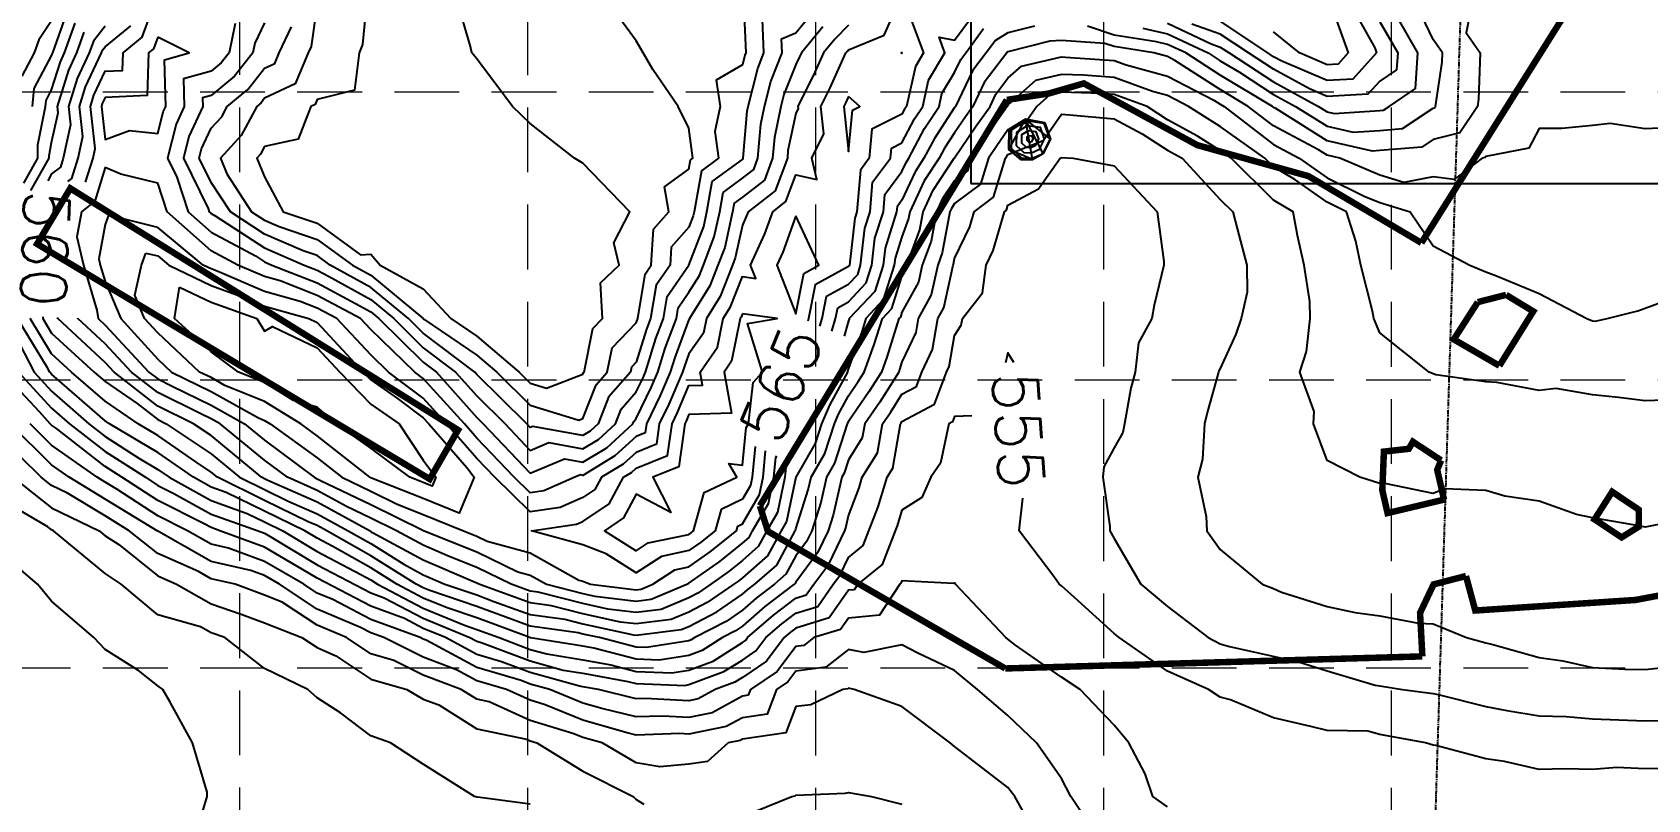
# Model space of a CAD drawing. Header units: inches. Extents: x 8135 to 11700, y -938 to 4760.
# Drawn here: x 9587 to 10085.7, y 2137.4 to 2374.3 of the extents above; entities that cross this region are included whole.
import ezdxf
from ezdxf.enums import TextEntityAlignment as Align

# ---------------------------------------------------------------- set-up
doc = ezdxf.new("R2010")
doc.units = ezdxf.units.IN
doc.header["$MEASUREMENT"] = 0
for name, pattern in [('DASHED', [0.75, 0.5, -0.25]), ('HIDDEN', [0.375, 0.25, -0.125]), ('PHANTOM', [2.5, 1.25, -0.25, 0.25, -0.25, 0.25, -0.25])]:
    doc.linetypes.add(name, pattern=pattern)
for name, color, linetype in [('CONT-1', 55, 'Continuous'), ('CONT-5', 115, 'Continuous'), ('EC', 35, 'DASHED'), ('GRID', 254, 'HIDDEN'), ('PH1-BNDY', 1, 'PHANTOM'), ('PH2-BNDY', 1, 'PHANTOM'), ('SRF-VIEW', 8, 'Continuous'), ('TIN', 6, 'Continuous'), ('VOLUME_LBLS', 7, 'Continuous'), ('XBLDG', 5, 'Continuous'), ('XCONC', 8, 'Continuous')]:
    doc.layers.add(name, color=color, linetype=linetype)
doc.styles.add('Style-simple', font='simple.shx')

msp = doc.modelspace()

# ---------------------------------------------------------------- linework, layer by layer
at = {"layer": 'CONT-1', "flags": 128}
for points, elevation in [([(9893.71, 2346.92), (9889.19, 2344.1), (9889.12, 2338.5), (9892.36, 2335.58), (9895.67, 2335.4), (9898.98, 2336.91), (9901.16, 2341.3), (9899.39, 2346.18), (9893.71, 2346.92)], 558), ([(9894.05, 2345.39), (9890.79, 2343.36), (9890.74, 2339.32), (9893.08, 2337.2), (9895.47, 2337.08), (9897.86, 2338.17), (9899.43, 2341.34), (9898.16, 2344.86), (9894.05, 2345.39)], 559), ([(9894.74, 2342.34), (9893.99, 2341.88), (9893.98, 2340.95), (9894.51, 2340.46), (9895.07, 2340.43), (9895.61, 2340.68), (9895.98, 2341.41), (9895.68, 2342.22), (9894.74, 2342.34)], 561)]:
    msp.add_lwpolyline(points, dxfattribs=dict(at, elevation=elevation))
at = {"layer": 'CONT-5', "elevation": 560, "flags": 128}
msp.add_lwpolyline([(9894.4, 2343.87), (9892.39, 2342.62), (9892.36, 2340.13), (9893.8, 2338.83), (9895.27, 2338.75), (9896.73, 2339.42), (9897.71, 2341.37), (9896.92, 2343.54), (9894.4, 2343.87)], dxfattribs=at)
at = {"layer": 'EC', "color": 35, "linetype": 'Continuous', "flags": 128}
for points, elevation in [([(9603.41, 2327.99), (9605.69, 2335.41), (9606.34, 2338.4), (9604.88, 2351.41), (9605.97, 2354.86), (9609.42, 2362.25), (9614.76, 2362.49), (9614.95, 2367.91), (9620.91, 2372.75), (9625.05, 2384.41)], 562), ([(9806.53, 2384.06), (9807.19, 2367.91), (9806.9, 2367.18), (9806.17, 2364.29), (9798.05, 2359.53), (9799.27, 2351.41), (9797.7, 2343.63), (9798.75, 2335.41), (9793.53, 2331.55), (9791.29, 2318.91), (9791, 2317.58), (9789.67, 2314.11), (9784.18, 2307.98), (9783.85, 2302.41), (9779.54, 2296.21), (9777.85, 2285.91), (9776.62, 2282.66), (9773.42, 2272.44), (9771.93, 2270.9), (9771.63, 2269.41), (9764.88, 2261.69), (9761.64, 2253.41), (9759.17, 2251.16), (9756.92, 2249.81), (9741.46, 2252.61), (9740.67, 2252.28), (9739.6, 2253.41), (9724.17, 2268.68), (9723.52, 2269.41), (9707.67, 2281.39), (9703.08, 2285.91), (9691.42, 2295.53), (9678.95, 2302.41), (9674.92, 2305.35), (9670.57, 2306.84), (9658.67, 2311.99), (9648.09, 2318.91), (9642.17, 2327.91), (9638.49, 2335.41), (9639.21, 2338.28), (9642.17, 2344.64), (9645.46, 2348.22), (9647.16, 2351.41), (9653.46, 2356.62), (9658.67, 2363.18), (9661.85, 2364.69), (9663.2, 2367.91), (9666.98, 2375.98)], 560), ([(9674.92, 2383), (9673, 2369.87), (9672.08, 2367.91), (9668.08, 2358.36), (9658.67, 2353.91), (9657.57, 2352.52), (9656.23, 2351.41), (9651.44, 2342.42), (9645, 2335.41), (9646.97, 2330.61), (9654.66, 2318.91), (9658.67, 2316.29), (9663.18, 2314.34), (9674.92, 2310.34), (9685.77, 2302.41), (9691.42, 2299.29), (9707.63, 2285.91), (9707.67, 2285.87), (9707.86, 2285.73), (9724.17, 2274.6), (9730.32, 2269.41), (9740.67, 2259.15), (9755.72, 2254.6), (9756.92, 2255.05), (9761, 2265.46), (9764.46, 2269.41), (9765.95, 2276.88), (9773.42, 2284.58), (9773.74, 2285.59), (9773.86, 2285.91), (9776.12, 2299.67), (9778.03, 2302.41), (9778.69, 2313.56), (9783.49, 2318.91), (9782.13, 2326.58), (9789.67, 2332.07), (9790.18, 2334.91), (9790.86, 2335.41), (9789.67, 2344.64), (9786.3, 2351.41), (9778.5, 2362.75), (9775.51, 2367.91), (9773.42, 2371.66), (9764.07, 2384.41)], 559), ([(9690.24, 2384.41), (9688.85, 2370.48), (9687.82, 2367.91), (9686.37, 2356.46), (9674.92, 2353.53), (9674.3, 2352.04), (9672.97, 2351.41), (9668.99, 2341.25), (9658.67, 2338.98), (9657.42, 2336.63), (9656.3, 2335.41), (9658.67, 2329.64), (9664.38, 2318.91), (9674.92, 2315.32), (9688.27, 2305.56), (9691.42, 2305.79), (9694.33, 2302.41), (9707.67, 2295.14), (9716.14, 2285.91), (9724.17, 2280.43), (9737.22, 2269.41), (9740.67, 2265.99), (9745.69, 2264.47), (9756.92, 2268.73), (9757.12, 2269.22), (9757.28, 2269.41), (9759.97, 2282.86), (9762.94, 2285.91), (9762.38, 2296.95), (9768.09, 2302.41), (9766.49, 2309.34), (9771.42, 2318.91), (9756.92, 2333.86), (9754.36, 2335.41), (9740.67, 2346.08), (9735.17, 2351.41), (9724.17, 2366.08), (9722.67, 2367.91), (9722.23, 2369.85), (9717.99, 2384.41)], 558), ([(9810.12, 2246.4), (9809.17, 2236.91), (9808.65, 2234.43), (9806.17, 2230.14), (9799.57, 2227.01), (9797.73, 2220.41), (9793.28, 2216.81), (9789.67, 2214.27), (9781.22, 2212.49), (9773.42, 2207.4), (9764.07, 2213.26), (9756.92, 2216.03), (9741.08, 2220.41), (9754.95, 2222.41), (9756.92, 2223.28), (9765.06, 2228.77), (9769.49, 2236.91), (9771.94, 2238.39), (9773.42, 2239.74), (9783.06, 2243.62), (9784.47, 2253.41), (9786.14, 2256.89), (9789.67, 2265.21), (9793.87, 2265.35), (9793.14, 2269.41), (9798.49, 2277.1), (9800.27, 2285.91), (9802.54, 2289.54), (9806.17, 2298.86), (9810.3, 2298.29), (9808.69, 2302.41), (9813.05, 2312.03), (9815.53, 2318.91), (9819.57, 2322.01), (9822.67, 2330.31), (9829.11, 2328.87), (9827.58, 2335.41), (9831.27, 2342.94), (9830.41, 2351.41), (9833.27, 2357.15), (9838.1, 2367.91), (9838.48, 2368.37), (9838.92, 2368.83), (9849.96, 2373.37), (9854.8, 2384.41)], 565), ([(10031.73, 2384.41), (10029.58, 2374.1), (10033.93, 2367.91), (10033.43, 2353.69), (10033.09, 2351.41), (10027.67, 2343.3), (10019.42, 2341.19), (10015.89, 2338.84), (10002.92, 2337.77), (10000.68, 2337.62), (9986.67, 2340.79), (9970.83, 2350.77), (9970.17, 2351.12), (9969.8, 2351.41), (9953.67, 2361.04), (9943.03, 2367.91), (9937.42, 2370.55), (9934, 2371.34), (9920.92, 2373.42), (9912.75, 2376.21)], 562), ([(9929.77, 2375.57), (9937.42, 2373.81), (9949.94, 2367.91), (9953.67, 2365.5), (9959.65, 2361.93), (9970.17, 2355.1), (9976.93, 2351.41), (9986.67, 2345.27), (9994.77, 2343.44), (10002.92, 2343.97), (10010, 2344.55), (10019.42, 2350.83), (10019.89, 2350.95), (10020.2, 2351.41), (10022.23, 2365.07), (10022.33, 2367.91), (10019.42, 2372.04), (10013.56, 2384.41)], 563), ([(9993.09, 2384.41), (10001.41, 2369.45), (10001.96, 2367.91), (9994.66, 2359.8), (9986.67, 2359.39), (9972.74, 2365.35), (9970.17, 2366.75), (9968.38, 2367.91), (9953.67, 2377.69)], 566), ([(9597.44, 2379.9), (9593.15, 2367.91), (9593.08, 2367.76), (9592.92, 2367.26), (9587.47, 2356.95), (9586.91, 2351.41)], 557), ([(9649.53, 2377.05), (9647.7, 2367.91), (9645.25, 2364.83), (9642.17, 2362.29), (9633.66, 2359.92), (9633.87, 2351.41), (9631.32, 2345.94), (9628.67, 2335.41), (9631.56, 2329.52), (9635.06, 2318.91), (9642.17, 2312.59), (9655.82, 2305.26), (9658.67, 2303.4), (9660.95, 2302.41), (9674.92, 2296.94), (9686.73, 2290.6), (9691.42, 2288.02), (9693.97, 2285.91), (9707.67, 2272.45), (9711.7, 2269.41), (9724.17, 2255.4), (9726.19, 2253.41), (9740.67, 2238.18), (9751.28, 2242.64), (9756.92, 2241.62), (9764.28, 2246.05), (9772.35, 2253.41), (9772.65, 2254.16), (9773.42, 2255.05), (9778.11, 2264.8), (9780.07, 2269.41), (9782.38, 2276.81), (9785.81, 2285.91), (9786.36, 2289.27), (9789.67, 2294.03), (9792.89, 2299.19), (9794.15, 2302.41), (9797.47, 2311.11), (9799.19, 2318.91), (9800.24, 2324.85), (9806.17, 2329.23), (9809.67, 2331.91), (9810.98, 2335.41), (9811.87, 2345.89), (9813.04, 2351.41), (9814.97, 2359.12), (9818.45, 2367.91), (9818.27, 2372.31), (9822.67, 2374.16), (9827.27, 2379.74)], 562), ([(9856.27, 2383.55), (9862.1, 2367.91), (9859.57, 2363.7), (9856.79, 2351.41), (9856.25, 2350.59), (9855.42, 2349.02), (9846.15, 2344.4), (9845.3, 2335.41), (9842.59, 2331.75), (9841.54, 2318.91), (9840.91, 2316.93), (9839.2, 2302.41), (9839.14, 2302.2), (9838.92, 2301.97), (9828.66, 2296.33), (9826.57, 2285.91), (9826.35, 2285.14)], 565), ([(9830.09, 2283.57), (9830.76, 2285.91), (9832.14, 2292.8), (9838.92, 2296.53), (9841.77, 2299.56), (9842.67, 2302.41), (9844.01, 2313.82), (9845.62, 2318.91), (9846.36, 2327.97), (9851.87, 2335.41), (9852.17, 2338.56), (9855.42, 2340.18), (9859.33, 2347.57), (9861.83, 2351.41), (9863.67, 2359.54), (9868.7, 2367.91), (9866.89, 2372.76), (9871.67, 2371.82), (9876.98, 2379.11)], 564), ([(9937.42, 2377.07), (9950.92, 2370.71), (9953.67, 2369.74), (9956.42, 2367.91), (9970.17, 2358.98), (9984.04, 2351.41), (9986.67, 2349.75), (9988.86, 2349.26), (10002.92, 2350.17), (10004.1, 2350.27), (10005.82, 2351.41), (10013.94, 2356.89), (10014.74, 2367.91), (10008.28, 2379.06)], 564), ([(9987.64, 2383.43), (9993.17, 2367.91), (9990.07, 2364.46), (9986.67, 2364.29), (9978.2, 2367.91), (9970.17, 2374.44)], 567), ([(9592.92, 2377.85), (9588.95, 2371.95), (9587.56, 2367.91), (9583.76, 2360.72)], 556), ([(9584.3, 2327.67), (9588.61, 2335.41), (9588.7, 2339.57), (9591, 2351.41), (9591.18, 2353.18), (9592.92, 2356.48), (9595.66, 2365.18), (9596.94, 2367.91), (9600.23, 2377.11)], 558), ([(9586.54, 2325.4), (9592.12, 2335.41), (9592.13, 2336.19), (9592.92, 2340.25), (9594.94, 2349.46), (9594.72, 2351.41), (9598.24, 2362.6), (9600.72, 2367.91), (9603.01, 2374.32)], 559), ([(9609.42, 2376.22), (9605.8, 2371.53), (9604.5, 2367.91), (9600.81, 2360.02), (9598.11, 2351.41), (9598.74, 2345.77), (9596.47, 2335.41), (9595.64, 2332.7), (9592.92, 2330.56), (9591.72, 2328.4)], 560), ([(9597.91, 2328.18), (9599.16, 2329.17), (9601.08, 2335.41), (9602.54, 2342.08), (9601.5, 2351.41), (9603.39, 2357.44), (9608.29, 2367.91), (9608.59, 2368.75), (9609.42, 2369.83), (9617.41, 2376.3)], 561), ([(9831, 2375.95), (9824.39, 2367.91), (9823.85, 2366.71), (9822.67, 2364.35), (9819, 2355.08), (9818.08, 2351.41), (9816.06, 2341.83), (9815.51, 2335.41), (9812.97, 2328.61), (9806.17, 2323.4), (9803.59, 2321.49), (9803.13, 2318.91), (9800.71, 2307.88), (9798.62, 2302.41), (9796.11, 2295.98), (9789.83, 2285.91), (9789.8, 2285.78), (9789.67, 2285.59), (9785.27, 2273.89), (9783.87, 2269.41), (9780.79, 2262.16), (9776.58, 2253.41), (9776.18, 2250.61), (9773.42, 2249.5), (9766.83, 2243.5), (9756.92, 2237.52), (9756.19, 2237.66), (9754.41, 2236.91), (9744.83, 2232.7), (9740.67, 2232.1), (9735.75, 2236.91), (9724.17, 2249.02), (9720.34, 2253.41), (9707.67, 2267.46), (9705.07, 2269.41), (9691.42, 2282.49), (9688.24, 2285.91), (9674.92, 2293.05), (9663.47, 2297.54), (9658.67, 2298.88), (9650.42, 2302.41), (9642.17, 2306.84), (9628.59, 2318.91), (9625.67, 2327.75), (9614.25, 2330.51), (9609.42, 2332.56), (9606.22, 2322.12), (9602.14, 2318.91), (9600.7, 2311.13), (9602.71, 2302.41), (9606.83, 2288.5), (9607.25, 2285.91), (9609.42, 2283.9), (9622.94, 2269.41), (9625.67, 2267.27), (9630.17, 2265.05), (9642.17, 2259.18), (9652.47, 2253.41), (9658.67, 2248.34), (9673.93, 2236.91), (9674.92, 2236.48), (9675.89, 2235.95), (9691.42, 2228.47), (9707.52, 2220.57), (9707.67, 2220.51), (9707.92, 2220.41), (9724.17, 2213.91), (9736.81, 2207.78), (9740.67, 2206.73), (9745.68, 2203.91), (9756.92, 2201.04), (9760.6, 2200.23), (9773.42, 2198.68), (9778.01, 2199.25), (9789.05, 2203.91), (9789.43, 2204.16), (9789.67, 2204.21), (9799.18, 2210.91), (9806.17, 2216.57), (9808.22, 2218.36), (9809.33, 2220.41), (9814.22, 2228.87), (9815.91, 2236.91), (9816.52, 2243.06), (9816.83, 2243.59)], 563), ([(9838.92, 2376.47), (9834.74, 2372.16), (9831.25, 2367.91), (9828.56, 2361.93), (9823.31, 2351.41), (9823.38, 2350.71), (9822.67, 2349.26), (9820.25, 2337.77), (9820.05, 2335.41), (9816.27, 2325.31), (9807.92, 2318.91), (9807.46, 2317.62), (9806.17, 2314.79), (9803.94, 2304.64), (9803.09, 2302.41), (9799.32, 2292.76), (9795.05, 2285.91), (9794.15, 2281.44), (9789.67, 2275.02), (9788.15, 2270.96), (9787.66, 2269.41), (9783.46, 2259.53), (9780.52, 2253.41), (9779.62, 2247.12), (9773.42, 2244.62), (9769.39, 2240.95), (9762.7, 2236.91), (9760.66, 2233.17), (9756.92, 2230.65), (9749.89, 2227.56), (9740.67, 2226.22), (9729.75, 2236.91), (9724.17, 2242.74), (9714.86, 2253.41), (9707.67, 2261.38), (9696.95, 2269.41), (9691.42, 2274.7), (9681, 2285.91), (9674.92, 2289.17), (9669.69, 2291.22), (9658.67, 2294.3), (9644.02, 2300.57), (9642.17, 2301.23), (9639.73, 2302.41), (9625.67, 2314.06), (9610.46, 2317.86), (9609.42, 2315), (9607.46, 2304.37), (9607.91, 2302.41), (9609.42, 2297.32), (9614.23, 2285.91), (9625.67, 2273.37), (9629.93, 2269.41), (9642.17, 2263.43), (9656.81, 2255.22), (9658.67, 2254.46), (9660.37, 2253.41), (9674.92, 2242.91), (9682.53, 2236.91), (9691.42, 2232.63), (9699.59, 2228.62), (9707.67, 2225.43), (9720.05, 2220.41), (9724.17, 2218.76), (9727.38, 2217.2), (9740.67, 2213.6), (9755.71, 2205.14), (9756.92, 2204.81), (9759.24, 2203.91), (9773.42, 2202.19), (9774.93, 2202.38), (9778.56, 2203.91), (9785.32, 2208.33), (9789.67, 2209.24), (9796.23, 2213.86), (9804.33, 2220.41), (9804.73, 2221.85), (9806.17, 2222.54), (9811.43, 2231.65), (9812.54, 2236.91), (9813.35, 2245.05)], 564), ([(9658.67, 2377.2), (9655.67, 2370.92), (9655.06, 2367.91), (9649.36, 2360.73), (9642.17, 2354.79), (9639.53, 2354.05), (9639.6, 2351.41), (9635.27, 2342.11), (9633.58, 2335.41), (9641.21, 2319.88), (9641.53, 2318.91), (9642.17, 2318.34), (9643.41, 2317.67), (9658.67, 2307.7), (9670.86, 2302.41), (9674.92, 2300.82), (9678.36, 2298.98), (9691.42, 2291.77), (9698.53, 2285.91), (9707.67, 2276.92), (9717.61, 2269.41), (9724.17, 2262.04), (9732.89, 2253.41), (9740.67, 2245.23), (9746.37, 2247.63), (9756.92, 2245.71), (9761.73, 2248.61), (9767, 2253.41), (9768.77, 2257.93), (9773.42, 2263.26), (9775.43, 2267.43), (9776.27, 2269.41), (9779.5, 2279.74), (9781.83, 2285.91), (9782.95, 2292.74), (9789.67, 2302.41), (9794.24, 2314.35), (9795.24, 2318.91), (9796.88, 2328.2), (9806.17, 2335.06), (9806.37, 2335.21), (9806.45, 2335.41), (9807.68, 2349.95), (9807.99, 2351.41), (9810.93, 2363.15), (9812.82, 2367.91), (9812.4, 2378.19)], 561), ([(9833.83, 2282.01), (9834.95, 2285.91), (9835.62, 2289.27), (9838.92, 2291.08), (9844.41, 2296.93), (9846.13, 2302.41), (9847.11, 2310.72), (9849.71, 2318.91), (9850.14, 2324.2), (9855.42, 2331.33), (9856.71, 2334.1), (9857.57, 2335.41), (9862.4, 2344.54), (9866.88, 2351.41), (9867.78, 2355.37), (9871.67, 2361.86), (9873.65, 2365.93), (9875.15, 2367.91), (9880.64, 2375.45)], 563), ([(9896.4, 2376.18), (9888.17, 2374.11), (9884.3, 2371.79), (9881.47, 2367.91), (9877.25, 2362.34), (9871.94, 2351.41), (9871.83, 2351.26), (9871.67, 2351.02), (9865.47, 2341.52), (9862.24, 2335.41), (9859.51, 2331.26), (9855.42, 2322.46), (9853.91, 2320.42), (9853.79, 2318.91), (9850.21, 2307.62), (9849.6, 2302.41), (9847.04, 2294.29), (9839.18, 2285.91), (9839.12, 2285.72), (9838.92, 2285.18), (9837.56, 2280.44)], 562), ([(10002.92, 2377.51), (10008.49, 2367.91), (10008.11, 2362.72), (10002.92, 2359.22), (9999.25, 2355.14), (9986.67, 2354.49), (9981.29, 2356.8), (9970.17, 2362.86), (9962.4, 2367.91), (9953.67, 2373.72), (9944.92, 2376.8)], 565), ([(10091.77, 2344.78), (10084.92, 2344.44), (10074.09, 2346.08), (10068.67, 2345.54), (10059.17, 2344.62), (10052.17, 2344.62), (10049.01, 2338.48), (10035.67, 2335.99), (10035.44, 2335.64), (10034.54, 2335.41), (10025.92, 2328.81), (10019.42, 2329.67), (10010.39, 2327.94), (10002.92, 2330.16), (9990.64, 2335.41), (9986.67, 2336.31), (9984.03, 2337.97), (9970.17, 2345.39), (9962.33, 2351.41), (9953.67, 2356.58), (9939.71, 2365.59), (9937.42, 2366.77), (9933.19, 2367.91), (9920.92, 2369.87), (9918.02, 2370.86), (9904.67, 2371.76), (9901.08, 2371.51), (9888.17, 2368.26), (9887.95, 2368.13), (9887.8, 2367.91), (9880.84, 2358.74), (9877.28, 2351.41), (9875.01, 2348.18), (9871.67, 2343.29), (9868.54, 2338.5), (9866.91, 2335.41), (9862.3, 2328.42), (9857.89, 2318.91), (9857.5, 2316.8), (9855.42, 2311.18), (9853.32, 2304.52), (9853.07, 2302.41), (9849.68, 2291.66), (9844.29, 2285.91), (9843.01, 2281.82), (9838.92, 2270.58), (9838.66, 2269.67), (9838.58, 2269.41), (9833.1, 2259.15), (9830.62, 2253.41), (9828.65, 2247.34), (9822.67, 2236.99), (9822.64, 2236.94), (9822.64, 2236.91), (9819.78, 2223.3), (9818.11, 2220.41), (9813.91, 2212.67), (9806.17, 2205.89), (9805.08, 2205), (9803.53, 2203.91), (9795.33, 2198.25), (9789.67, 2195.33), (9784.17, 2193), (9773.42, 2191.66), (9768.59, 2192.24), (9756.92, 2194.79), (9747.22, 2197.27), (9740.67, 2198.18), (9724.77, 2203.91), (9724.17, 2204.2), (9723.69, 2204.4), (9707.67, 2211.36), (9692, 2219.82), (9691.42, 2220.19), (9691.03, 2220.41), (9674.92, 2229.24), (9659.62, 2235.95), (9658.67, 2236.41), (9657.66, 2236.91), (9642.17, 2249.79), (9636.76, 2253.41), (9625.67, 2258.9), (9612.21, 2269.41), (9609.42, 2272.4), (9594.79, 2285.91), (9594.74, 2286.27)], 561), ([(9590.15, 2286.43), (9590.19, 2285.91), (9592.92, 2281.43), (9606.07, 2269.41), (9609.42, 2266.5), (9619.3, 2259.69), (9625.67, 2254.71), (9628.3, 2253.41), (9642.17, 2244.14), (9650.87, 2236.91), (9658.67, 2233.1), (9665.89, 2229.58), (9674.92, 2225.62), (9684.43, 2220.41), (9691.42, 2216.44), (9701.62, 2210.06), (9707.67, 2206.79), (9714.3, 2203.91), (9724.17, 2200.58), (9729.47, 2198.62), (9740.67, 2194.58), (9751.33, 2193.09), (9756.92, 2191.66), (9772.59, 2188.25), (9773.42, 2188.15), (9787.24, 2189.88), (9789.67, 2190.9), (9798.25, 2195.34), (9806.17, 2200.81), (9807.83, 2202.25), (9810.01, 2203.91), (9816.76, 2209.83), (9822.5, 2220.41), (9822.56, 2220.52), (9822.67, 2221.05), (9826.5, 2233.03), (9827.36, 2236.91), (9831.64, 2244.31), (9834.59, 2253.41), (9835.89, 2256.4), (9838.92, 2262.09), (9841.96, 2266.47), (9843.81, 2269.41), (9846.9, 2277.93), (9849.4, 2285.91), (9852.31, 2289.02), (9855.42, 2298.89), (9856.67, 2301.14), (9856.95, 2302.41), (9860.97, 2313.28), (9862.01, 2318.91), (9865.1, 2325.58), (9871.58, 2335.41), (9871.61, 2335.47), (9871.67, 2335.56), (9878.18, 2345.1), (9882.62, 2351.41), (9884.44, 2355.15), (9888.17, 2360.08), (9892.3, 2363.79), (9904.67, 2366.67), (9905.95, 2366.62), (9920.92, 2365.56), (9924.62, 2364.22), (9937.42, 2360.77), (9951.75, 2353.37), (9953.67, 2352.12), (9954.87, 2351.41), (9970.17, 2339.65), (9978.1, 2335.41), (9986.67, 2329.38), (9998.18, 2323.73), (10002.92, 2321.7), (10012.31, 2318.91), (10019.42, 2308.33), (10030.8, 2302.41), (10035.67, 2300.35), (10038.97, 2299.11), (10052.17, 2293.67), (10066.84, 2285.91), (10068.67, 2285.24), (10069.42, 2285.15), (10073.11, 2285.91), (10082.6, 2288.27), (10084.92, 2289.13), (10094.65, 2292.69)], 560), ([(10093.76, 2260.85), (10084.92, 2260.47), (10076.66, 2261.55), (10068.67, 2262.38), (10057.37, 2264.37), (10052.17, 2263.74), (10039.06, 2266.13), (10035.67, 2266.43), (10020.3, 2268.55), (10019.42, 2268.85), (10018.2, 2269.41), (10002.92, 2281.54), (10001.14, 2285.91), (10000.71, 2288.16), (9997.08, 2302.41), (9995.6, 2309.85), (9992.65, 2318.91), (9986.67, 2321.85), (9976.77, 2328.81), (9970.17, 2332.75), (9967.48, 2335.41), (9953.67, 2345.22), (9943.92, 2351.41), (9937.42, 2354.77), (9932.83, 2356.01), (9920.92, 2360.34), (9911.47, 2361.01), (9904.67, 2361.26), (9896.69, 2359.4), (9888.17, 2351.74), (9888.03, 2351.55), (9887.96, 2351.41), (9881.35, 2342.03), (9876.84, 2335.41), (9875.62, 2331.47), (9871.67, 2328.47), (9867.9, 2322.74), (9866.12, 2318.91), (9864.43, 2309.76), (9861.71, 2302.41), (9860.57, 2297.19), (9855.42, 2287.89), (9854.95, 2286.38), (9854.5, 2285.91), (9850.79, 2274.04), (9849.11, 2269.41), (9845.26, 2263.27), (9838.92, 2254.13), (9838.67, 2253.66), (9838.57, 2253.41), (9834.62, 2241.28), (9832.1, 2236.91), (9830.36, 2229.11), (9827.58, 2220.41), (9825.97, 2217.07), (9822.67, 2212.65), (9819.6, 2206.98), (9816.1, 2203.91), (9810.46, 2199.62), (9806.17, 2195.88), (9801.16, 2192.42), (9791.47, 2187.41), (9790.38, 2186.72), (9789.67, 2186.46), (9776.54, 2184.34), (9773.42, 2184.46), (9762.09, 2187.41), (9756.92, 2188.54), (9755.44, 2188.91), (9740.67, 2190.98), (9735.1, 2192.99), (9724.17, 2197.04), (9709.65, 2201.93), (9707.67, 2202.75), (9705.46, 2203.91), (9691.42, 2212.7), (9677.83, 2220.41), (9674.92, 2222), (9672.16, 2223.21), (9658.67, 2229.79), (9644.08, 2236.91), (9642.17, 2238.49), (9637.41, 2241.67), (9625.67, 2249.81), (9619.61, 2253.41), (9609.42, 2260.44), (9599.08, 2269.41), (9592.92, 2275.04), (9586.28, 2285.91)], 559), ([(10097.76, 2224.08), (10084.92, 2221.51), (10083.57, 2221.79), (10068.67, 2224.39), (10063.65, 2225.43), (10052.17, 2229.58), (10041.53, 2231.06), (10035.67, 2232.79), (10022.91, 2233.37), (10019.42, 2231.96), (10004.99, 2234.85), (10002.92, 2235.01), (9996.83, 2236.91), (9986.67, 2242.07), (9982.45, 2253.41), (9982.73, 2257.24), (9978.31, 2269.41), (9980.36, 2275.73), (9981.43, 2285.91), (9981.37, 2291.21), (9979.58, 2302.41), (9977.58, 2311.51), (9976.19, 2318.91), (9970.17, 2322.5), (9957.1, 2335.41), (9953.67, 2337.84), (9946.71, 2342.27), (9937.42, 2347.27), (9931.11, 2351.41), (9920.92, 2355.12), (9917, 2355.39), (9904.67, 2355.85), (9901.08, 2355.01), (9897.07, 2351.41), (9893.49, 2346.26), (9888.17, 2344.13), (9884.53, 2338.95), (9882.11, 2335.41), (9879.64, 2327.44), (9871.67, 2321.39), (9870.7, 2319.9), (9870.23, 2318.91), (9867.9, 2306.24), (9866.48, 2302.41), (9864.47, 2293.23), (9860.41, 2285.91), (9859.67, 2281.6), (9855.42, 2272.51), (9854.68, 2270.15), (9854.42, 2269.41), (9848.56, 2260.07), (9843.95, 2253.41), (9843.2, 2249.13), (9838.92, 2242.29), (9837.61, 2238.24), (9836.84, 2236.91), (9834.22, 2225.19), (9832.69, 2220.41), (9829.39, 2213.59), (9822.67, 2204.56), (9822.45, 2204.14), (9822.19, 2203.91), (9813.1, 2196.99), (9806.17, 2190.96), (9804.08, 2189.51), (9800.02, 2187.41), (9793.75, 2183.46), (9789.67, 2181.94), (9780.48, 2180.46), (9773.42, 2180.72), (9760.3, 2184.14), (9756.92, 2184.75), (9740.72, 2187.36), (9740.67, 2187.37), (9740.58, 2187.41), (9724.17, 2193.5), (9714.99, 2196.59), (9707.67, 2199.63), (9699.49, 2203.91), (9691.42, 2208.96), (9679.76, 2215.57), (9674.92, 2218.11), (9671.12, 2220.41), (9658.67, 2226.47), (9646.83, 2232.25), (9642.17, 2233.9), (9636.75, 2236.91), (9625.67, 2244.59), (9610.83, 2253.41), (9609.42, 2254.38), (9600, 2262.55), (9592.92, 2268.78), (9592.34, 2269.41), (9591.69, 2270.66), (9582.38, 2285.91)], 558), ([(9581.41, 2281.11), (9587.49, 2269.41), (9592.92, 2263.53), (9604.42, 2253.41), (9609.42, 2249.52), (9619.84, 2242.83), (9625.67, 2239.36), (9629.22, 2236.91), (9642.17, 2229.73), (9653.3, 2225.78), (9658.67, 2223.16), (9664.32, 2220.41), (9674.92, 2213.99), (9688.4, 2206.93), (9691.42, 2205.22), (9693.52, 2203.91), (9707.67, 2196.5), (9720.33, 2191.25), (9724.17, 2189.96), (9731.04, 2187.41), (9740.67, 2183.8), (9745.77, 2182.39), (9756.92, 2180.59), (9765.57, 2179.03), (9773.42, 2176.98), (9784.43, 2176.58), (9789.67, 2177.42), (9797.12, 2180.19), (9806.17, 2185.9), (9807.09, 2186.52), (9807.76, 2187.41), (9815.73, 2194.36), (9822.67, 2199.65), (9825.91, 2200.62), (9828.21, 2203.91), (9832.82, 2210.11), (9837.8, 2220.41), (9838.08, 2221.27), (9838.92, 2225.06), (9842.21, 2233.62), (9843.2, 2236.91), (9847.9, 2244.43), (9849.46, 2253.41), (9851.86, 2256.87), (9855.42, 2262.55), (9859.93, 2264.97), (9861.6, 2269.41), (9864.84, 2276.35), (9866.5, 2285.91), (9868.36, 2289.27), (9871.25, 2302.41), (9871.36, 2302.73), (9871.67, 2304.42), (9876.38, 2314.21), (9877.73, 2318.91), (9883.67, 2323.42), (9887.38, 2335.41), (9887.7, 2335.87), (9888.17, 2336.55), (9899.03, 2340.89), (9904.67, 2349.01), (9907.31, 2348.82), (9920.92, 2347.61), (9929.62, 2342.97), (9937.42, 2337.86), (9941.97, 2335.41), (9953.67, 2322.7), (9957.56, 2318.91), (9958.91, 2313.67), (9961.92, 2302.41), (9962.02, 2294.06), (9960.13, 2285.91), (9958.52, 2281.07), (9953.67, 2270.55), (9953.31, 2269.78), (9953.17, 2269.41), (9949.76, 2257.27), (9948.82, 2253.41), (9948.18, 2242.49), (9946.83, 2236.91), (9949.34, 2224.81), (9949.61, 2220.41), (9953.67, 2214.59), (9966.64, 2203.91), (9970.17, 2202.57), (9972.59, 2201.5), (9986.67, 2197.04), (9995.32, 2195.13), (10002.92, 2194.13), (10014.92, 2191.91), (10019.42, 2191.71), (10029.69, 2187.41), (10035.67, 2185.83), (10037.9, 2185.26), (10052.17, 2181.27), (10059.51, 2180.3), (10068.67, 2178.24), (10078.59, 2177.64), (10084.92, 2177.56), (10094.03, 2178.58)], 557), ([(9582.64, 2269.41), (9592.92, 2258.29), (9598.46, 2253.41), (9609.42, 2244.88), (9621.85, 2236.91), (9625.67, 2234.42), (9630.64, 2231.94), (9642.17, 2225.55), (9656.67, 2220.41), (9658.67, 2219.67), (9660.38, 2218.68), (9674.92, 2209.88), (9691.42, 2201.24), (9695.55, 2199.72), (9707.67, 2193.38), (9722.06, 2187.41), (9724.17, 2186.28), (9725.85, 2185.78), (9740.67, 2180.23), (9750.82, 2177.42), (9756.92, 2176.44), (9770.84, 2173.92), (9773.42, 2173.24), (9788.37, 2172.69), (9789.67, 2172.9), (9800.48, 2176.93), (9806.17, 2180.51), (9810.37, 2183.34), (9813.41, 2187.41), (9818.36, 2191.73), (9822.67, 2195.01), (9829.43, 2197.05), (9834.23, 2203.91), (9836.25, 2206.63), (9838.92, 2212.16), (9843.47, 2215.86), (9845.26, 2220.41), (9848.08, 2227.75), (9850.84, 2236.91), (9852.6, 2239.73), (9854.98, 2253.41), (9855.16, 2253.67), (9855.42, 2254.09), (9865.5, 2259.49), (9869.23, 2269.41), (9870.02, 2271.09), (9871.67, 2280.64), (9873.67, 2283.91), (9874.17, 2285.91), (9880.25, 2293.83), (9881.42, 2302.41), (9883.62, 2306.97), (9887.06, 2318.91), (9887.69, 2319.39), (9888.17, 2320.95), (9897.59, 2326), (9904.3, 2335.41), (9904.56, 2335.52), (9904.67, 2335.68), (9908.29, 2335.41), (9920.92, 2333.05), (9934.25, 2318.91), (9936.32, 2303.51), (9936.25, 2302.41), (9933.3, 2290.04), (9932.55, 2285.91), (9928.45, 2278.39), (9927.42, 2269.41), (9926.07, 2264.42), (9924.17, 2253.41), (9923.61, 2250.73), (9920.92, 2246.01), (9917.71, 2240.17), (9917.46, 2236.91), (9919.65, 2221.7), (9919.57, 2220.41), (9920.92, 2217.98), (9929.17, 2203.91), (9937.42, 2197.07), (9950, 2187.41), (9953.67, 2185.55), (9956.54, 2184.63), (9977.83, 2179.99), (9986.67, 2177.21), (10001.55, 2172.76), (10002.92, 2172.55), (10010, 2171.41), (10019.42, 2170.15), (10020.97, 2169.84), (10035.67, 2166.11), (10042.13, 2164.95), (10052.17, 2163.23), (10060.5, 2163.08), (10068.67, 2162.4), (10084.92, 2161.7), (10094.55, 2161.79)], 556), ([(9820.74, 2241.95), (9819.58, 2240), (9819.27, 2236.91), (9817, 2226.09), (9813.72, 2220.41), (9811.07, 2215.52), (9806.17, 2211.23), (9802.13, 2207.95), (9796.39, 2203.91), (9792.41, 2201.17), (9789.67, 2199.75), (9781.09, 2196.13), (9773.42, 2195.17), (9764.6, 2196.24), (9756.92, 2197.91), (9743.1, 2201.45), (9740.67, 2201.78), (9734.77, 2203.91), (9724.17, 2209.05), (9715.6, 2212.48), (9707.67, 2215.93), (9699.38, 2220.41), (9691.42, 2224.32), (9683.9, 2227.94), (9674.92, 2232.86), (9665.69, 2236.91), (9658.67, 2242.16), (9644.9, 2253.41), (9642.17, 2254.94), (9639, 2256.49), (9625.67, 2263.09), (9617.58, 2269.41), (9609.42, 2278.15), (9601.02, 2285.91), (9601, 2286.05)], 562), ([(9889.98, 2272.4), (9888.17, 2275.35), (9887.39, 2272.23)], 555), ([(9877.05, 2255.84), (9871.67, 2255.64), (9871.06, 2254.01), (9869.94, 2253.41), (9867.38, 2241.27), (9864.33, 2236.91), (9861.56, 2230.68), (9855.42, 2226.76), (9853.96, 2221.88), (9853.39, 2220.41), (9849.3, 2210.03), (9841.78, 2203.91), (9840.65, 2202.18), (9838.92, 2202.02), (9832.94, 2193.48), (9822.67, 2190.38), (9820.99, 2189.09), (9819.06, 2187.41), (9813.65, 2180.16), (9806.17, 2175.13), (9803.85, 2173.66), (9797.8, 2171.41), (9792.55, 2168.53), (9789.67, 2167.96), (9776.15, 2168.64), (9773.42, 2168.55), (9761.74, 2171.41), (9756.92, 2172.28), (9755.86, 2172.45), (9740.67, 2176.66), (9731.85, 2179.96), (9724.17, 2182.23), (9714.53, 2187.41), (9707.67, 2190.25), (9701.9, 2193.28), (9691.42, 2197.12), (9674.92, 2205.76), (9670.41, 2208.49), (9658.67, 2215.3), (9644.89, 2220.41), (9642.17, 2221.37), (9640.02, 2222.57), (9625.67, 2229.72), (9614.62, 2236.91), (9609.42, 2240.25), (9594.39, 2251.95), (9592.92, 2252.98), (9592.49, 2253.41), (9589.13, 2257.14), (9577.79, 2269.41)], 555), ([(9892.89, 2133.7), (9890.26, 2138.41), (9888.17, 2141.12), (9876.53, 2150.06), (9871.67, 2153.8), (9870.27, 2154.91), (9855.42, 2166.12), (9840.69, 2171.41), (9838.92, 2171.77), (9838.72, 2171.61), (9837.18, 2171.41), (9827.34, 2166.67), (9822.67, 2166.12), (9819.6, 2157.99), (9806.17, 2156.04), (9805.44, 2155.64), (9801.79, 2154.91), (9795.42, 2149.17), (9789.67, 2148.34), (9780.66, 2147.56), (9773.42, 2148.76), (9762.86, 2154.91), (9756.92, 2156.61), (9754.11, 2157.76), (9740.67, 2161.81), (9727.98, 2167.6), (9724.17, 2168.39), (9719.4, 2171.41), (9707.67, 2175.88), (9698.6, 2180.35), (9691.42, 2182.42), (9683.99, 2187.41), (9674.92, 2191.28), (9664.09, 2198.41), (9658.67, 2200.56), (9649.61, 2203.91), (9642.17, 2205.62), (9638.23, 2207.85), (9625.67, 2213.37), (9616.9, 2220.41), (9609.42, 2224.97), (9597.85, 2231.99), (9592.92, 2234.38), (9589.67, 2236.91), (9576.67, 2249.56)], 552), ([(9913.88, 2129.06), (9907.55, 2138.41), (9904.67, 2143.91), (9896.99, 2154.91), (9888.17, 2163.38), (9878.78, 2171.41), (9871.67, 2177.23), (9860.3, 2182.61), (9855.42, 2185.2), (9843.64, 2182.84), (9838.92, 2183.8), (9831.92, 2178.31), (9822.67, 2177.1), (9820.21, 2173.8), (9816.67, 2171.41), (9813.79, 2163.8), (9806.17, 2162.69), (9801.15, 2159.94), (9789.67, 2157.64), (9786.84, 2157.79), (9773.42, 2157.32), (9770.23, 2158.11), (9756.92, 2161.91), (9745.33, 2166.68), (9740.67, 2168.09), (9733.39, 2171.41), (9724.17, 2174.12), (9717.89, 2177.5), (9707.67, 2181.4), (9695.46, 2187.41), (9691.42, 2188.89), (9688.31, 2190.52), (9674.92, 2196.23), (9663.26, 2203.91), (9658.67, 2206.57), (9654.45, 2208.14), (9642.17, 2210.96), (9625.92, 2220.16), (9625.67, 2220.27), (9625.5, 2220.41), (9609.42, 2230.21), (9598.37, 2236.91), (9592.92, 2240.76), (9580.09, 2253.41)], 553), ([(9937.42, 2135.19), (9932.87, 2138.41), (9930.48, 2145.36), (9925.46, 2154.91), (9920.92, 2160.41), (9910.41, 2171.41), (9904.67, 2175.17), (9890.53, 2185.12), (9888.17, 2186.92), (9887.55, 2187.41), (9877.17, 2198.41), (9871.96, 2203.91), (9871.67, 2204.38), (9871.46, 2204.13), (9855.42, 2204.94), (9855.13, 2204.2), (9854.77, 2203.91), (9848.51, 2194.32), (9838.92, 2193.43), (9836.46, 2189.91), (9828.19, 2187.41), (9825.12, 2185), (9822.67, 2184.68), (9816.93, 2176.98), (9808.66, 2171.41), (9807.98, 2169.61), (9806.17, 2169.35), (9796.85, 2164.23), (9789.67, 2162.8), (9781.5, 2163.21), (9773.42, 2162.94), (9762.8, 2165.54), (9756.92, 2167.22), (9746.74, 2171.41), (9740.67, 2173.09), (9737.85, 2174.14), (9724.17, 2178.17), (9708.52, 2186.59), (9707.67, 2186.91), (9706.67, 2187.41), (9691.42, 2193.01), (9679.68, 2199.16), (9674.92, 2201.18), (9670.79, 2203.91), (9658.67, 2210.94), (9647.51, 2215.07), (9642.17, 2216.3), (9634.91, 2220.41), (9625.67, 2225.02), (9613.04, 2233.24), (9609.42, 2235.44), (9607.01, 2236.91), (9592.92, 2246.87), (9586.29, 2253.41)], 554), ([(9580.89, 2236.91), (9592.92, 2227.53), (9607.59, 2220.41), (9609.42, 2218.89), (9613.65, 2216.12), (9625.67, 2206.46), (9631.49, 2203.91), (9642.17, 2197.81), (9651.45, 2194.64), (9658.67, 2191.96), (9670.16, 2187.41), (9674.92, 2184.35), (9680.69, 2181.82), (9691.42, 2174.61), (9702.53, 2171.41), (9707.67, 2168.4), (9712.42, 2166.66), (9724.17, 2159.22), (9739.52, 2156.06), (9740.67, 2155.54), (9742.76, 2154.91), (9756.92, 2146.21), (9772.41, 2138.41), (9773.42, 2137.45), (9775.75, 2136.05)], 551), ([(9740.67, 2135.96), (9724.43, 2138.15), (9724.17, 2138.17), (9723.49, 2138.41), (9707.67, 2148.4), (9697.52, 2154.91), (9691.42, 2157.09), (9682.14, 2164.19), (9674.92, 2168.84), (9672.01, 2171.41), (9658.67, 2177.89), (9646.36, 2187.41), (9642.17, 2188.85), (9638.83, 2190.75), (9625.67, 2194.46), (9614.42, 2203.91), (9609.42, 2207.19), (9593.49, 2220.41), (9592.92, 2220.68), (9591.76, 2221.59), (9576.67, 2230.36)], 550), ([(10101.42, 2147.05), (10084.92, 2146.9), (10076.15, 2147.32), (10068.67, 2146.75), (10060.15, 2146.93), (10052.17, 2146.75), (10041.41, 2149.17), (10035.67, 2150.02), (10020.24, 2154.09), (10019.42, 2154.18), (10017.07, 2154.91), (10002.92, 2157.56), (9999.31, 2158.58), (9986.67, 2158.73), (9981.62, 2159.97), (9970.17, 2162.65), (9956.83, 2168.25), (9953.67, 2169.02), (9950.11, 2171.41), (9937.42, 2177.04), (9922.45, 2187.41), (9920.92, 2188.7), (9908.74, 2199.79), (9904.67, 2203.39), (9903.96, 2203.91), (9902.32, 2206.27), (9891.65, 2220.41), (9892.71, 2230.48)], 555), ([(9637.46, 2126.62), (9640.95, 2138.41), (9640.91, 2139.68), (9636.38, 2154.91), (9629.56, 2167.53), (9627.21, 2171.41), (9625.67, 2172.53), (9619.77, 2177.23), (9609.42, 2183.8), (9605.92, 2187.41), (9592.92, 2198.7), (9588.59, 2203.91), (9576.67, 2213.99)], 549), ([(9806.17, 2132.22), (9821.41, 2138.41), (9822.48, 2138.61), (9822.67, 2138.75), (9837.95, 2139.4), (9838.92, 2139.62), (9846, 2138.41), (9855.42, 2136.05)], 551)]:
    msp.add_lwpolyline(points, dxfattribs=dict(at, elevation=elevation))
for points, elevation in [([(9625.67, 2372.74), (9624.41, 2369.19), (9622.83, 2367.91), (9622.39, 2354.74), (9609.42, 2354.16), (9608.55, 2352.29), (9608.27, 2351.41), (9609.42, 2341.15), (9616.99, 2343.96), (9625.67, 2343.02), (9627.37, 2349.76), (9628.14, 2351.41), (9627.79, 2365.8), (9635.41, 2367.91)], 563), ([(9855.42, 2368.09), (9855.37, 2367.96), (9855.24, 2367.91), (9855.42, 2367.69), (9855.47, 2367.87), (9855.49, 2367.91)], 566), ([(9838.92, 2354.47), (9837.98, 2352.37), (9837.51, 2351.41), (9838.92, 2337.5), (9840.13, 2350.24), (9842.47, 2351.41)], 566), ([(9822.67, 2317.64), (9818.65, 2306.44), (9816.82, 2302.41), (9822.67, 2287.37), (9825.18, 2299.87), (9829.81, 2302.41)], 566), ([(9621.99, 2306.15), (9625.67, 2305.23), (9629.08, 2302.41), (9642.17, 2296.09), (9652.03, 2292.56), (9658.67, 2289.71), (9672.3, 2285.91), (9674.92, 2284.67), (9689.12, 2269.41), (9691.42, 2267.01), (9699.68, 2261.28), (9707.67, 2255.3), (9709.37, 2253.41), (9721.13, 2239.95), (9723.35, 2236.91), (9718.7, 2225.88), (9707.67, 2230.36), (9691.66, 2236.67), (9691.42, 2236.79), (9691.17, 2236.91), (9674.92, 2249.73), (9669.82, 2253.41), (9658.67, 2260.3), (9646.43, 2265.28), (9642.17, 2267.67), (9638.61, 2269.41), (9625.67, 2281.46), (9621.61, 2285.91), (9618.58, 2293.11), (9620.63, 2302.41)], 565), ([(9632.43, 2295.65), (9642.17, 2290.95), (9656.24, 2285.91), (9658.67, 2282.07), (9661.1, 2283.45), (9674.92, 2276.92), (9681.91, 2269.41), (9691.42, 2259.49), (9700.2, 2253.41), (9707.67, 2242.25), (9711.56, 2236.91), (9710.41, 2234.17), (9707.67, 2235.28), (9703.55, 2236.91), (9691.42, 2245.9), (9680.9, 2253.41), (9674.92, 2258.56), (9667.6, 2260.63), (9658.67, 2266.14), (9650.64, 2269.41), (9642.17, 2275.61), (9630.87, 2285.91)], 566), ([(9806.17, 2287.4), (9805.76, 2286.33), (9805.5, 2285.91), (9802.83, 2272.75), (9800.5, 2269.41), (9802.79, 2256.7), (9789.67, 2256.27), (9788.82, 2254.25), (9788.41, 2253.41), (9786.51, 2240.13), (9778.52, 2236.91), (9784.09, 2226.08), (9773.42, 2231.66), (9769.46, 2224.37), (9763.59, 2220.41), (9773.42, 2214.25), (9777.12, 2216.66), (9789.67, 2219.3), (9790.32, 2219.76), (9791.13, 2220.41), (9794.42, 2232.17), (9804.41, 2236.91), (9801.95, 2241.13), (9806.17, 2240.61), (9807.34, 2252.25), (9808.03, 2253.41), (9809.54, 2266.14), (9812.43, 2269.41), (9807.72, 2284.37), (9816.9, 2285.91)], 566)]:
    msp.add_lwpolyline(points, close=True, dxfattribs=dict(at, elevation=elevation))
at = {"layer": 'GRID', "color": 252, "linetype": 'HIDDEN', "lineweight": 0, "ltscale": 80}
for p, q in [((9651.05, -488.89), (9651.05, 4667.09)), ((9739.94, -488.9), (9739.94, 4667.09)), ((9828.83, -488.92), (9828.83, 4667.09)), ((9917.73, -488.93), (9917.73, 4667.09)), ((10006.62, -488.94), (10006.62, 4667.09)), ((8228.76, 2355.88), (11606.69, 2355.88)), ((8228.76, 2266.99), (11606.69, 2266.99)), ((8228.76, 2178.09), (11606.69, 2178.09))]:
    msp.add_line(p, q, dxfattribs=at)
at = {"layer": 'PH1-BNDY'}
msp.add_line((10054.06, 3217.21), (9993.07, 1270.04), dxfattribs=at)
at = {"layer": 'PH2-BNDY'}
msp.add_line((10054.06, 3217.21), (9993.07, 1270.04), dxfattribs=at)
at = {"layer": 'SRF-VIEW'}
for p, q in [((9888.42, 2338.15, 557.57), (9893.59, 2347.44, 557.66)), ((9888.57, 2344.39, 557.61), (9888.42, 2338.15, 557.57)), ((9893.59, 2347.44, 557.66), (9888.57, 2344.39, 557.61)), ((9895.71, 2335.05, 557.79), (9893.59, 2347.44, 557.66)), ((9901.27, 2341.3, 557.94), (9893.59, 2347.44, 557.66)), ((9899.5, 2346.29, 557.92), (9893.59, 2347.44, 557.66)), ((9899, 2336.88, 557.97), (9893.59, 2347.44, 557.66)), ((9901.27, 2341.3, 557.94), (9899.5, 2346.29, 557.92)), ((9899, 2336.88, 557.97), (9901.27, 2341.3, 557.94)), ((9888.42, 2338.15, 557.57), (9892.11, 2335.02, 557.66)), ((9895.71, 2335.05, 557.79), (9888.42, 2338.15, 557.57)), ((9892.11, 2335.02, 557.66), (9895.71, 2335.05, 557.79)), ((9895.71, 2335.05, 557.79), (9899, 2336.88, 557.97))]:
    msp.add_line(p, q, dxfattribs=at)
at = {"layer": 'TIN'}
msp.add_lwpolyline([(9888.57, 2344.39), (9893.59, 2347.44), (9899.5, 2346.29), (9901.27, 2341.3), (9899, 2336.88), (9895.71, 2335.05), (9892.11, 2335.02), (9888.42, 2338.15)], close=True, dxfattribs=at)
at = {"layer": 'VOLUME_LBLS'}
msp.add_lwpolyline([(9876.69, 2327.57), (10190.69, 2327.57), (10190.69, 2587.57), (9876.69, 2587.57), (9876.69, 2327.57)], dxfattribs=at)
at = {"layer": 'XBLDG', "const_width": 2}
msp.add_lwpolyline([(9598.68, 2326.11), (9718.39, 2251.51), (9709.65, 2236.38), (9588.43, 2308.95), (9598.68, 2326.11)], dxfattribs=at)
at = {"layer": 'XCONC', "const_width": 2}
for points in [[(10013.55, 2422.2), (10066.33, 2389.75), (10015.8, 2309.28)], [(10453.96, 2366.61), (10451.28, 2361.95), (10415.95, 2350.58), (10396.38, 2348.85), (10383.41, 2326.69), (10432.61, 2302.55), (10477.4, 2314.11), (10589.03, 2259.06), (10569.22, 2217.16), (10473.91, 2264.07), (10445.63, 2255.91), (10365.33, 2295.99), (10228.49, 2380), (10172.83, 2358.68), (10146.18, 2376.62), (10113.59, 2370.53), (10109.24, 2363.42), (10117.36, 2205.75), (10081.94, 2199.05), (10032.43, 2195.79), (10029.56, 2206.44)], [(10015.8, 2309.28), (9980.92, 2329.89), (9946.61, 2339.45), (9911.58, 2358.51), (9900.78, 2355.4), (9887.81, 2353.42)], [(9887.81, 2353.42), (9811.58, 2228.1)], [(10033.21, 2290.99), (10041.95, 2293.23)], [(10039.88, 2271.35), (10050.33, 2288.14), (10041.95, 2293.23)], [(10033.21, 2290.99), (10025.8, 2279.48), (10039.88, 2271.35)], [(10021.89, 2242.15), (10013.18, 2247.9), (10011.92, 2245.71), (10004.23, 2244.85), (10003.73, 2232.96), (10005.35, 2225.87), (10022.79, 2230.02)], [(10022.79, 2230.02), (10020.68, 2239.23), (10021.89, 2242.15)], [(9811.58, 2228.1), (9814.05, 2220.23), (9887.33, 2177.9)], [(10029.56, 2206.44), (10019.57, 2203.86), (10015.39, 2195.05), (10016.1, 2181.63)], [(10016.1, 2181.63), (9887.33, 2177.9)]]:
    msp.add_lwpolyline(points, dxfattribs=at)
msp.add_lwpolyline([(10074.7, 2232.44), (10069.26, 2223.91), (10077.61, 2218.37), (10082.89, 2221.66), (10082.93, 2226.9)], close=True, dxfattribs=at)

# ---------------------------------------------------------------- texts
at = {"layer": 'EC', "color": 35, "style": 'Style-simple'}
for s, rotation, p in [('560', 267.9803, (9590.87, 2307.48, 560)), ('565', 67.2533, (9818.2, 2265.68, 565)), ('555', 273.6978, (9891.36, 2251.5, 555))]:
    msp.add_text(s, height=14, rotation=rotation, dxfattribs=at).set_placement(p, align=Align.MIDDLE_CENTER)

doc.saveas('drawing.dxf')
